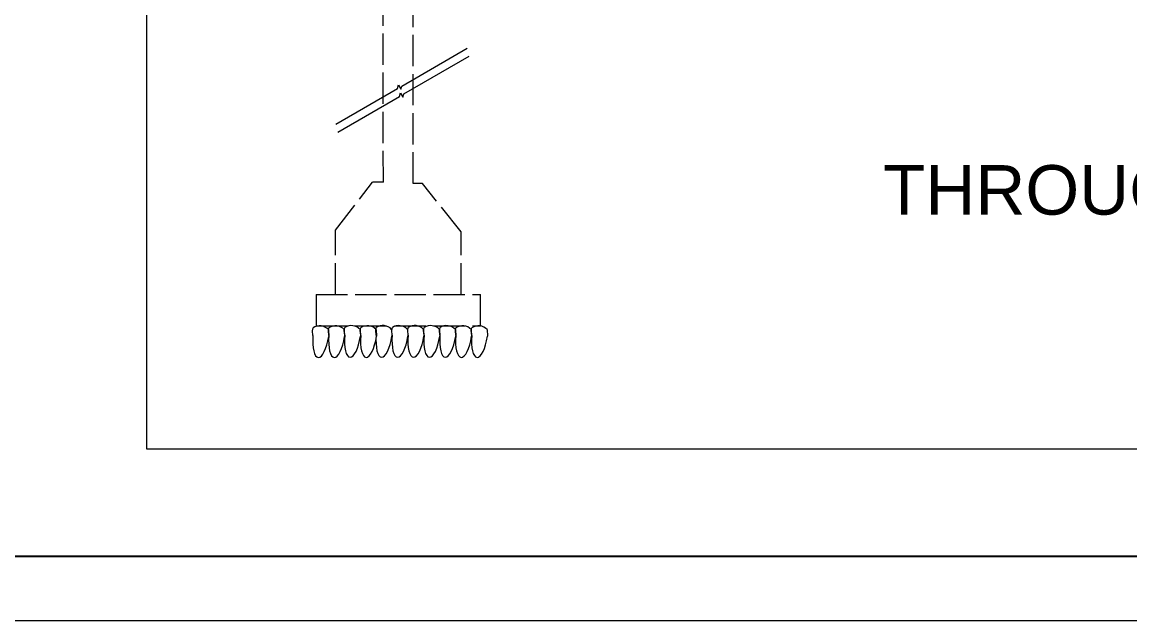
# Model space of a CAD drawing. Header units: millimetres. Extents: x -1932176 to 78768, y -1967 to 1266654.
# Drawn here: x -1855343.19 to -1855326.21, y 1151196.31 to 1151205.5 of the extents above; entities that cross this region are included whole.
import ezdxf

# ---------------------------------------------------------------- set-up
doc = ezdxf.new("R2010")
doc.units = ezdxf.units.MM
doc.linetypes.add('ACAD_ISO02W100', pattern=[15, 12, -3])
for name, color, linetype, lineweight in [('centre line circle', 231, 'Continuous', 15), ('DIMENSION', 31, 'Continuous', 5), ('FOOTING', 6, 'Continuous', 30), ('section', 6, 'Continuous', 15), ('text', 252, 'Continuous', 5)]:
    doc.layers.add(name, color=color, linetype=linetype, lineweight=lineweight)
doc.layers.add('FURNITURE', color=160, linetype='Continuous', lineweight=9, transparency=0.1)
doc.styles.add('150 height', font='arial.ttf', dxfattribs={"height": 150})

# ---------------------------------------------------------------- blocks, each defined once
blk = doc.blocks.new('rubble')
at = {"layer": 'FOOTING', "color": 20, "linetype": 'Continuous', "lineweight": 15}
for p, q in [((-4.4, -22.1), (0, 0)), ((-1.1, -58.6), (-4.4, -22.1)), ((117.1, -14.4), (119.9, -65.9))]:
    blk.add_line(p, q, dxfattribs=at)
blk.add_arc((50.2, -75.2), 90.5, 42.31679, 123.70658, dxfattribs=at)
blk.add_ellipse((62, -40.3), major_axis=(23.4, 187.3), ratio=0.32295, start_param=1.708976, end_param=4.615651, dxfattribs=at)
blk = doc.blocks.new('FDSXFCHGJVHKBJ')
at = {"layer": 'FOOTING', "color": 20, "linetype": 'ACAD_ISO02W100', "lineweight": 15, "ltscale": 0.02}
for p, q in [((2482.1104, 1449.4764), (2482.1078, 1450.8853)), ((2482.339, 1449.466), (2482.3378, 1450.8853)), ((2481.7449, 1449.1091), (2482.0278, 1449.4761)), ((2482.1129, 1449.4764), (2482.0278, 1449.4761)), ((2482.4102, 1449.4662), (2482.3378, 1449.466)), ((2482.7058, 1449.0963), (2482.4102, 1449.4662)), ((2481.7449, 1448.6163), (2481.7449, 1449.1091)), ((2482.7058, 1448.6163), (2482.7058, 1449.0963)), ((2481.5949, 1448.6163), (2482.8558, 1448.6163)), ((2481.5949, 1448.6163), (2481.5949, 1448.3749)), ((2482.8558, 1448.3749), (2482.8558, 1448.6163)), ((2481.5949, 1448.3749), (2482.8558, 1448.3749))]:
    blk.add_line(p, q, dxfattribs=at)
at = {"layer": 'FOOTING', "color": 20, "linetype": 'ACAD_ISO02W100', "lineweight": 15}
for p, q in [((2482.1109, 1448.3695), (2482.1109, 1448.3749)), ((2482.3378, 1448.3695), (2482.3378, 1448.3749))]:
    blk.add_line(p, q, dxfattribs=at)
at = {"layer": 'FOOTING', "color": 20, "linetype": 'ACAD_ISO02W100', "lineweight": 15, "ltscale": 0.02, "xscale": 0.001, "yscale": 0.001, "zscale": 0.001}
blk.add_blockref('rubble', (2482.4233, 1448.3613), dxfattribs=at)
at = {"layer": 'section', "color": 60, "linetype": 'Continuous', "lineweight": 30, "xscale": 0.001, "yscale": 0.001, "zscale": 0.001}
for p in [(2481.5719, 1448.3597), (2481.6939, 1448.3597), (2481.8153, 1448.3612), (2481.9382, 1448.3605), (2482.0566, 1448.3618), (2482.1794, 1448.3612), (2482.3013, 1448.3618), (2482.5452, 1448.3611), (2482.6668, 1448.3604), (2482.7888, 1448.3602)]:
    blk.add_blockref('rubble', p, dxfattribs=at)

msp = doc.modelspace()

# ---------------------------------------------------------------- linework, layer by layer
at = {"lineweight": 20}
for p, q in [((-1855337.36919, 1151204.51767), (-1855336.36611, 1151205.0968)), ((-1855337.33724, 1151204.39629), (-1855336.33416, 1151204.97542)), ((-1855338.37995, 1151203.93411), (-1855337.43381, 1151204.48036)), ((-1855337.43381, 1151204.48036), (-1855337.41931, 1151204.5345)), ((-1855337.41931, 1151204.5345), (-1855337.382, 1151204.46988)), ((-1855337.40186, 1151204.35898), (-1855337.38735, 1151204.41312)), ((-1855337.38735, 1151204.41312), (-1855337.35004, 1151204.3485)), ((-1855337.382, 1151204.46988), (-1855337.36919, 1151204.51767)), ((-1855338.348, 1151203.81273), (-1855337.40186, 1151204.35898)), ((-1855337.35004, 1151204.3485), (-1855337.33724, 1151204.39629))]:
    msp.add_line(p, q, dxfattribs=at)
at = {"layer": 'centre line circle'}
msp.add_lwpolyline([(-1855321.5808, 1151221.0205), (-1855321.5808, 1151198.94708), (-1855341.27928, 1151198.94708), (-1855341.27928, 1151221.0205)], dxfattribs=at)
msp.add_lwpolyline([(-1855321.5808, 1151221.0205), (-1855321.5808, 1151198.94708), (-1855341.27928, 1151198.94708), (-1855341.27928, 1151221.0205)], dxfattribs=at)
at = {"layer": 'DIMENSION', "color": 6, "linetype": 'Continuous', "lineweight": 25, "ltscale": 2.5, "transparency": 33554687}
msp.add_line((-1855375.36281, 1151197.30651), (-1855298.57398, 1151197.30651), dxfattribs=at)
at = {"layer": 'DIMENSION', "color": 6, "linetype": 'Continuous', "lineweight": 9, "ltscale": 2.5, "transparency": 33554687}
msp.add_line((-1855286.67499, 1151196.31493), (-1855376.3544, 1151196.31493), dxfattribs=at)

# ---------------------------------------------------------------- block references
at = {"layer": 'FURNITURE', "xscale": 2, "yscale": 2, "zscale": 2}
msp.add_blockref('FDSXFCHGJVHKBJ', (-1860301.87211, 1148304.09055), dxfattribs=at)

# ---------------------------------------------------------------- texts
at = {"layer": 'text', "lineweight": 9, "insert": (-1855315.90472, 1151204.57062), "char_height": 0.84375, "width": 25.563285, "attachment_point": 3, "style": '150 height'}
msp.add_mtext('{\\H0.9x;\\C31;SECTION \\PTHROUGH THE STAIRCASE\\P\\H0.69444x;\\C256;(SCALE - 1:50}', dxfattribs=at)

doc.saveas('drawing.dxf')
